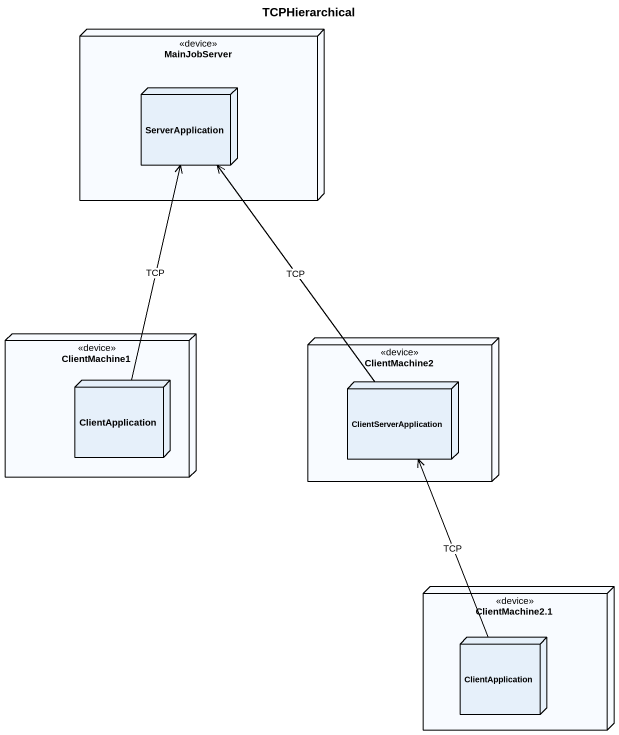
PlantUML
@startuml
title TCPHierarchical
node MainJobServer <<device>> {
  node ServerApplication
}
node ClientMachine1 <<device>> {
  node ClientApplication
}
node ClientMachine2 <<device>> {
  node ClientServerApplication
}
node "ClientMachine2.1" as ClientMachine2_1 <<device>> {
  node "ClientApplication" as ClientApplication_2
}
ClientApplication -up-> ServerApplication : TCP
ClientServerApplication -up-> ServerApplication : TCP
ClientApplication_2 -up-> ClientServerApplication : TCP
@enduml
